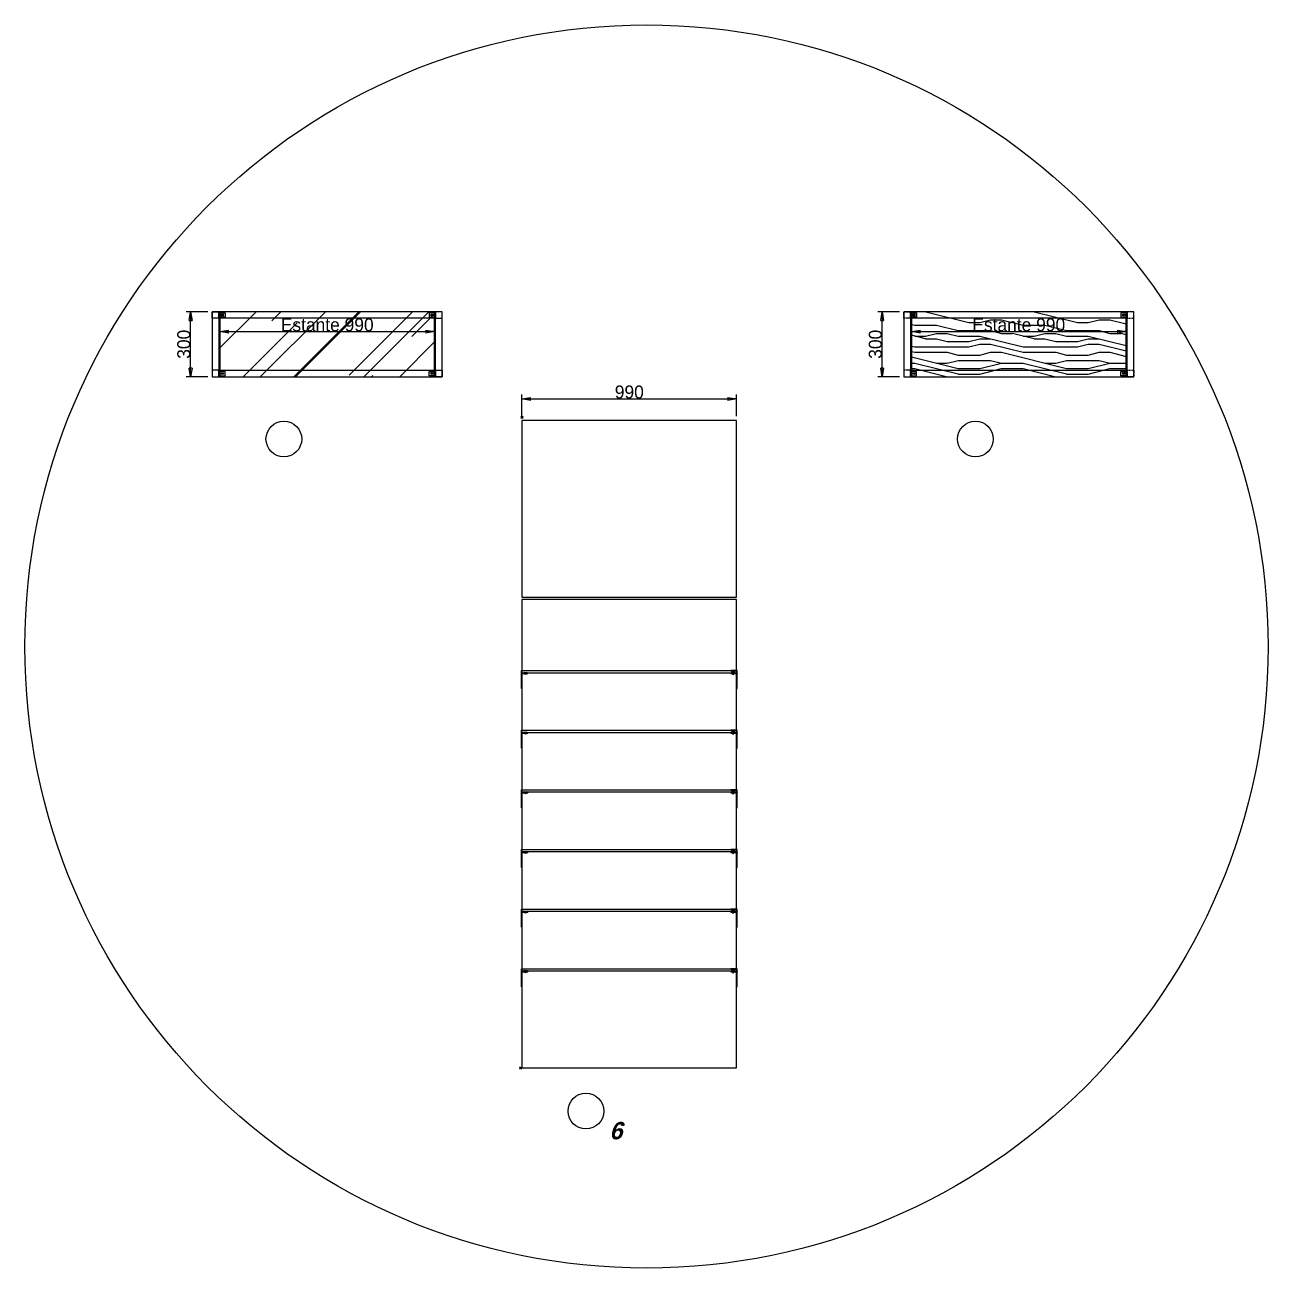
# Paper-space layout 'Jordi B.' of a CAD drawing. Header units: millimetres. Extents: x 23627 to 226976, y -18096 to 223844.
# Drawn here: x 43674 to 49408, y 106966 to 112700 of the extents above; entities that cross this region are included whole.
import ezdxf

# ---------------------------------------------------------------- set-up
doc = ezdxf.new("R2010")
doc.units = ezdxf.units.MM
doc.header["$PDMODE"] = 35
doc.header["$PDSIZE"] = 5
doc.linetypes.add('Discontinua JB', pattern=[0.75, 0.5, -0.25])
doc.layers.add('Bloques Estándar concep', color=7, linetype='Continuous', true_color=0x013e84)
doc.layers.add('Capa estandar', color=7, linetype='Continuous', true_color=0x013e84)
doc.layers.add('Cotas bloques dinámicos PM espacio', color=140, linetype='Continuous')
doc.layers.add('Linea Capa Color 0012 Vermell JB', color=12, linetype='Continuous')
doc.styles.add('Jordi Ava', font='Avant Garde MEdium BT.ttf')
doc.styles.add('Stylus BT JB', font='stylu.ttf', dxfattribs={"oblique": 15})
doc.dimstyles.new('Jordi Ava 2015', dxfattribs={"dimtxt": 60, "dimasz": 40, "dimexe": 20, "dimexo": 20, "dimgap": 0.09, "dimtad": 1, "dimdec": 0, "dimzin": 0, "dimdsep": 46, "dimtxsty": 'Jordi Ava', "dimblk": 'CLOSED', "dimcen": 1.5, "dimclrd": 7, "dimclre": 7, "dimclrt": 256, "dimadec": 0, "dimazin": 0, "dimtfac": 0.05, "dimtdec": 0, "dimtofl": 0, "dimtmove": 0, "dimatfit": 3, "dimldrblk": 'CLOSED', "dimfxl": 90, "dimtolj": 1, "dimtzin": 0, "dimlwd": -1, "dimlwe": -1, "dimarcsym": 0})

# ---------------------------------------------------------------- blocks, each defined once
blk = doc.blocks.new('_Closed')
at = {"color": 0, "linetype": 'ByBlock', "lineweight": -2}
for p, q in [((-1, 0.17), (0, 0)), ((-1, 0.17), (-1, -0.17)), ((0, 0), (-1, -0.17)), ((0, 0), (-1, 0))]:
    blk.add_line(p, q, dxfattribs=at)
blk = doc.blocks.new('*D5154')
at = {"layer": 'Cotas bloques dinámicos PM espacio', "color": 7, "ltscale": 10, "transparency": 16777216}
for p, q in [((45967.1, 110894.7), (45967.1, 110994.7)), ((46007.1, 110974.7), (46917.1, 110974.7)), ((46957.1, 110894.7), (46957.1, 110994.7))]:
    blk.add_line(p, q, dxfattribs=at)
at = {"layer": 'Defpoints', "color": 0, "ltscale": 10, "transparency": 16777216}
for p in [(46957.1, 110974.7), (45967.1, 110874.7), (46957.1, 110874.7)]:
    blk.add_point(p, dxfattribs=at)
at = {"layer": 'Cotas bloques dinámicos PM espacio', "color": 7, "ltscale": 10, "transparency": 16777216, "xscale": 40, "yscale": 40, "zscale": 40, "rotation": 180}
blk.add_blockref('_Closed', (45967.1, 110974.7), dxfattribs=at)
at = {"layer": 'Cotas bloques dinámicos PM espacio', "color": 7, "ltscale": 10, "transparency": 16777216, "xscale": 40, "yscale": 40, "zscale": 40}
blk.add_blockref('_Closed', (46957.1, 110974.7), dxfattribs=at)
at = {"layer": 'Cotas bloques dinámicos PM espacio', "ltscale": 10, "transparency": 16777216, "insert": (46462.1, 111006), "char_height": 60, "attachment_point": 5, "style": 'Jordi Ava'}
blk.add_mtext('\\A1;990', dxfattribs=at)
blk = doc.blocks.new('202410091526')
at = {"layer": 'Capa estandar', "ltscale": 50}
blk.add_line((2.5, 69), (30, 69), dxfattribs=at)
for points in [[(2, 83), (30, 83), (30, 81), (2.5, 81, 0.414214), (2, 80.5), (2, 71, 0.414214), (0, 69), (0, 81, -0.414214)], [(0, 69, -0.414214), (2, 71), (30, 71), (30, 69), (2.5, 69, 0.414214), (2, 68.5), (2, 0), (0, 0)]]:
    blk.add_lwpolyline(points, format="xyb", close=True, dxfattribs=at)
at = {"layer": 'Capa estandar', "ltscale": 10}
blk.add_lwpolyline([(11.5, 74), (26.5, 74), (21.8, 71), (21, 71), (21, 67), (19.5, 63), (18.5, 63), (17, 67), (17, 71), (16.2, 71)], close=True, dxfattribs=at)
blk = doc.blocks.new('*D5177')
at = {"layer": 'Cotas bloques dinámicos PM espacio', "color": 7, "ltscale": 10, "transparency": 16777216}
for p, q in [((44518.8, 111376.6), (44418.8, 111376.6)), ((44438.8, 111116.6), (44438.8, 111336.6)), ((44518.8, 111076.6), (44418.8, 111076.6))]:
    blk.add_line(p, q, dxfattribs=at)
at = {"layer": 'Defpoints', "color": 0, "ltscale": 10, "transparency": 16777216}
for p in [(44438.8, 111376.6), (44538.8, 111376.6), (44538.8, 111076.6)]:
    blk.add_point(p, dxfattribs=at)
at = {"layer": 'Cotas bloques dinámicos PM espacio', "color": 7, "ltscale": 10, "transparency": 16777216, "xscale": 40, "yscale": 40, "zscale": 40}
for p, rotation in [((44438.8, 111376.6), 90), ((44438.8, 111076.6), 270)]:
    blk.add_blockref('_Closed', p, dxfattribs=dict(at, rotation=rotation))
at = {"layer": 'Cotas bloques dinámicos PM espacio', "ltscale": 10, "transparency": 16777216, "insert": (44407.5, 111226.6), "char_height": 60, "attachment_point": 5, "rotation": 90, "style": 'Jordi Ava'}
blk.add_mtext('\\A1;300', dxfattribs=at)
blk = doc.blocks.new('*D5178')
at = {"layer": 'Cotas bloques dinámicos PM espacio', "color": 7, "ltscale": 10, "transparency": 16777216}
for p, q in [((44573.8, 111354.6), (44573.8, 111264.8)), ((45563.8, 111354.6), (45563.8, 111264.8)), ((44613.8, 111284.8), (45523.8, 111284.8))]:
    blk.add_line(p, q, dxfattribs=at)
at = {"layer": 'Defpoints', "color": 0, "ltscale": 10, "transparency": 16777216}
for p in [(44573.8, 111374.6), (45563.8, 111374.6), (45563.8, 111284.8)]:
    blk.add_point(p, dxfattribs=at)
at = {"layer": 'Cotas bloques dinámicos PM espacio', "color": 7, "ltscale": 10, "transparency": 16777216, "xscale": 40, "yscale": 40, "zscale": 40, "rotation": 180}
blk.add_blockref('_Closed', (44573.8, 111284.8), dxfattribs=at)
at = {"layer": 'Cotas bloques dinámicos PM espacio', "color": 7, "ltscale": 10, "transparency": 16777216, "xscale": 40, "yscale": 40, "zscale": 40}
blk.add_blockref('_Closed', (45563.8, 111284.8), dxfattribs=at)
at = {"layer": 'Cotas bloques dinámicos PM espacio', "ltscale": 10, "transparency": 16777216, "insert": (45068.8, 111316.1), "char_height": 60, "attachment_point": 5, "style": 'Jordi Ava'}
blk.add_mtext('\\A1;{\\C140;Estante 990}', dxfattribs=at)
blk = doc.blocks.new('*D5175')
at = {"layer": 'Cotas bloques dinámicos PM espacio', "color": 7, "ltscale": 10, "transparency": 16777216}
for p, q in [((47708.3, 111376.6), (47608.3, 111376.6)), ((47628.3, 111116.6), (47628.3, 111336.6)), ((47708.3, 111076.6), (47608.3, 111076.6))]:
    blk.add_line(p, q, dxfattribs=at)
at = {"layer": 'Defpoints', "color": 0, "ltscale": 10, "transparency": 16777216}
for p in [(47628.3, 111376.6), (47728.3, 111376.6), (47728.3, 111076.6)]:
    blk.add_point(p, dxfattribs=at)
at = {"layer": 'Cotas bloques dinámicos PM espacio', "color": 7, "ltscale": 10, "transparency": 16777216, "xscale": 40, "yscale": 40, "zscale": 40}
for p, rotation in [((47628.3, 111376.6), 90), ((47628.3, 111076.6), 270)]:
    blk.add_blockref('_Closed', p, dxfattribs=dict(at, rotation=rotation))
at = {"layer": 'Cotas bloques dinámicos PM espacio', "ltscale": 10, "transparency": 16777216, "insert": (47597, 111226.6), "char_height": 60, "attachment_point": 5, "rotation": 90, "style": 'Jordi Ava'}
blk.add_mtext('\\A1;300', dxfattribs=at)
blk = doc.blocks.new('*D5176')
at = {"layer": 'Cotas bloques dinámicos PM espacio', "color": 7, "ltscale": 10, "transparency": 16777216}
for p, q in [((47763.3, 111355.9), (47763.3, 111264.8)), ((48753.3, 111356.6), (48753.3, 111264.8)), ((47803.3, 111284.8), (48713.3, 111284.8))]:
    blk.add_line(p, q, dxfattribs=at)
at = {"layer": 'Defpoints', "color": 0, "ltscale": 10, "transparency": 16777216}
for p in [(47763.3, 111375.9), (48753.3, 111376.6), (48753.3, 111284.8)]:
    blk.add_point(p, dxfattribs=at)
at = {"layer": 'Cotas bloques dinámicos PM espacio', "color": 7, "ltscale": 10, "transparency": 16777216, "xscale": 40, "yscale": 40, "zscale": 40, "rotation": 180}
blk.add_blockref('_Closed', (47763.3, 111284.8), dxfattribs=at)
at = {"layer": 'Cotas bloques dinámicos PM espacio', "color": 7, "ltscale": 10, "transparency": 16777216, "xscale": 40, "yscale": 40, "zscale": 40}
blk.add_blockref('_Closed', (48753.3, 111284.8), dxfattribs=at)
at = {"layer": 'Cotas bloques dinámicos PM espacio', "ltscale": 10, "transparency": 16777216, "insert": (48258.3, 111316.1), "char_height": 60, "attachment_point": 5, "style": 'Jordi Ava'}
blk.add_mtext('\\A1;Estante 990', dxfattribs=at)

psp = doc.layouts.new('Jordi B.')

# ---------------------------------------------------------------- hatches: boundary and pattern name
at = {"layer": 'Bloques Estándar concep', "ltscale": 50}
h = psp.add_hatch(dxfattribs=at)
h.set_pattern_fill('AR-RROOF', color=256, scale=10, angle=45, style=0)
h.set_pattern_definition([(45, (126640.5, 134969.7), (215.52615, 574.7364), [3810, -508, 1270, -254]), (45, (126789.6, 135298.37), (-418.48, 59.2697), [762, -83.82, 1524, -190.5]), (45, (126577.65, 135212.16), (813.6112, 1054.28207), [2032, -355.6, 1016, -254])])
h.paths.add_polyline_path([(44578.8, 111076.6), (45558.8, 111076.6), (45563.8, 111081.6), (45563.8, 111374.6), (45561.8, 111376.6), (44578.8, 111376.6), (44573.8, 111371.6), (44573.8, 111081.6)])
h = psp.add_hatch(dxfattribs=at)
h.set_pattern_fill('PANEL', color=256, scale=500, pattern_type=2)
h.set_pattern_definition([(0, (47728.3, 111376.6), (0, 500), [100, -150, 50, -200]), (0, (48078.3, 111389.1), (0, 500), [100, -400]), (0, (48028.3, 111414.1), (0, 500), [50, -450]), (0, (47753.3, 111426.6), (0, 500), [25, -350, 25, -100]), (0, (47928.3, 111451.6), (0, 500), [100, -150, 25, -225]), (0, (47803.3, 111464.1), (0, 500), [75, -425]), (0, (47928.3, 111476.6), (0, 500), [150, -350]), (0, (47778.3, 111489.1), (0, 500), [100, -400]), (0, (47978.3, 111501.6), (0, 500), [250, -250]), (0, (47828.3, 111526.6), (0, 500), [50, -150, 100, -200]), (0, (48178.3, 111539.1), (0, 500), [100, -400]), (0, (48078.3, 111551.6), (0, 500), [50, -450]), (0, (47978.3, 111564.1), (0, 500), [50, -450]), (0, (47728.3, 111576.6), (0, 500), [100, -400]), (0, (47978.3, 111589.1), (0, 500), [100, -400]), (0, (47978.3, 111614.1), (0, 500), [100, -100, 100, -200]), (0, (47878.3, 111639.1), (0, 500), [50, -250, 100, -100]), (0, (47978.3, 111651.6), (0, 500), [150, -350]), (0, (47978.3, 111676.6), (0, 500), [100, -400]), (0, (47778.3, 111689.1), (0, 500), [150, -200, 50, -100]), (0, (47778.3, 111714.1), (0, 500), [250, -250]), (0, (48078.3, 111726.6), (0, 500), [50, -450]), (0, (47928.3, 111739.1), (0, 500), [100, -400]), (0, (47828.3, 111751.6), (0, 500), [50, -200, 50, -200]), (0, (47778.3, 111764.1), (0, 500), [50, -150, 100, -200]), (0, (47878.3, 111776.6), (0, 500), [50, -250, 50, -150]), (0, (47978.3, 111789.1), (0, 500), [150, -350]), (0, (47778.3, 111814.1), (0, 500), [100, -400]), (0, (48028.3, 111826.6), (0, 500), [50, -450]), (0, (48128.3, 111839.1), (0, 500), [50, -450]), (14.036, (48078.3, 111414.11), (500, -2e-08), [51.5, -2010.05]), (14.036, (48128.3, 111526.61), (500, -2e-08), [51.5, -2010.05]), (14.036, (48078.3, 111826.61), (500, -2e-08), [51.5, -2010.05]), (14.036, (47928.3, 111639.11), (500, -2e-08), [51.5, -2010.05]), (14.036, (48028.3, 111714.11), (500, -2e-08), [51.5, -2010.05]), (14.036, (48078.3, 111676.61), (500, -2e-08), [51.5, -2010.05]), (14.036, (47828.3, 111764.11), (500, -2e-08), [51.5, -2010.05]), (14.036, (48028.3, 111739.11), (500, -2e-08), [51.5, -2010.05]), (14.036, (48128.3, 111551.61), (500, -2e-08), [103, -1958.55]), (14.036, (48078.3, 111589.11), (500, -2e-08), [103, -1958.55]), (14.036, (48078.3, 111614.11), (500, -2e-08), [103, -1958.55]), (165.964, (47928.3, 111451.61), (-500, -2e-08), [51.5, -103, 51.5, -1855.553]), (165.964, (47828.3, 111526.61), (-500, -2e-08), [51.5, -2010.05]), (165.964, (47828.3, 111751.61), (-500, -2e-08), [103, -1958.55]), (194.036, (48078.3, 111389.11), (-500, 2e-08), [51.5, -2010.05]), (345.964, (48178.3, 111389.11), (500, 2e-08), [51.5, -2010.05]), (345.964, (48028.3, 111564.11), (500, 2e-08), [51.5, -2010.05]), (345.964, (48128.3, 111651.61), (500, 2e-08), [51.5, -2010.05]), (345.964, (47928.3, 111689.11), (500, 2e-08), [51.5, -2010.05]), (345.964, (47878.3, 111751.61), (500, 2e-08), [51.5, -2010.05]), (345.964, (47928.3, 111776.61), (500, 2e-08), [51.5, -2010.05]), (345.964, (47928.3, 111689.11), (500, 2e-08), [51.5, -2010.05]), (345.964, (48078.3, 111764.11), (500, 2e-08), [206, -1855.55]), (345.964, (47778.3, 111426.61), (500, 2e-08), [206, -1855.55]), (345.964, (47828.3, 111464.11), (500, 2e-08), [206, -1855.55]), (345.964, (47878.3, 111489.11), (500, 2e-08), [51.5, -103, 103, -1804.053]), (345.964, (47878.3, 111526.61), (500, 2e-08), [103, -103, 103, -1752.553]), (345.964, (47828.3, 111576.61), (500, 2e-08), [206, -1855.55]), (345.964, (47778.3, 111614.11), (500, 2e-08), [206, -1855.55]), (345.964, (47778.3, 111639.11), (500, 2e-08), [206, -1855.55]), (345.964, (48128.3, 111789.11), (500, 2e-08), [51.5, -2010.05]), (345.964, (48178.3, 111839.11), (500, 0.0001), [103, -1958.55]), (345.964, (47878.3, 111814.11), (500, 0.0001), [103, -1958.55]), (345.964, (47828.3, 111376.61), (500, 9e-06), [206, -1855.55]), (345.964, (48128.3, 111726.61), (500, 9e-06), [154.5, -1907.05]), (345.964, (48178.3, 111689.11), (500, 9e-06), [309, -1752.55])])
h.paths.add_polyline_path([(47763.3, 111076.6), (48753.3, 111076.6), (48753.3, 111376.6), (47763.3, 111376.6)])

# ---------------------------------------------------------------- linework, layer by layer
for points in [[(44538.8, 111076.6), (45598.7, 111076.6), (45598.7, 111376.6), (44538.8, 111376.6)], [(44538.8, 111376.6), (44568.8, 111376.6), (44568.8, 111346.6), (44538.8, 111346.6)], [(44568.8, 111371.6), (44597.8, 111371.6), (44597.8, 111351.6), (44568.8, 111351.6)], [(44570.8, 111371.6), (44597.8, 111371.6), (44597.8, 111351.6), (44570.8, 111351.6)], [(44578.8, 111076.6), (45558.8, 111076.6), (45563.8, 111081.6), (45563.8, 111374.6), (45561.8, 111376.6), (44578.8, 111376.6), (44573.8, 111371.6), (44573.8, 111081.6)], [(45568.7, 111371.6), (45539.7, 111371.6), (45539.7, 111351.6), (45568.7, 111351.6)], [(45566.7, 111371.6), (45539.7, 111371.6), (45539.7, 111351.6), (45566.7, 111351.6)], [(45598.7, 111376.6), (45568.7, 111376.6), (45568.7, 111346.6), (45598.7, 111346.6)], [(47728.3, 111076.6), (48788.3, 111076.6), (48788.3, 111376.6), (47728.3, 111376.6)], [(47763.3, 111076.6), (48753.3, 111076.6), (48753.3, 111376.6), (47763.3, 111376.6)], [(44568.8, 111106.6), (45568.7, 111106.6), (45568.7, 111346.6), (44568.8, 111346.6)], [(47758.3, 111106.6), (48758.3, 111106.6), (48758.3, 111346.6), (47758.3, 111346.6)], [(44538.8, 111076.6), (44568.8, 111076.6), (44568.8, 111106.6), (44538.8, 111106.6)], [(44568.8, 111081.6), (44597.8, 111081.6), (44597.8, 111101.6), (44568.8, 111101.6)], [(44570.8, 111081.6), (44597.8, 111081.6), (44597.8, 111101.6), (44570.8, 111101.6)], [(45568.7, 111081.6), (45539.7, 111081.6), (45539.7, 111101.6), (45568.7, 111101.6)], [(45566.7, 111081.6), (45539.7, 111081.6), (45539.7, 111101.6), (45566.7, 111101.6)], [(45598.7, 111076.6), (45568.7, 111076.6), (45568.7, 111106.6), (45598.7, 111106.6)]]:
    psp.add_lwpolyline(points, close=True, dxfattribs=at)
at = {"layer": 'Bloques Estándar concep', "linetype": 'Discontinua JB', "ltscale": 10}
for points in [[(47728.3, 111376.6), (47758.3, 111376.6), (47758.3, 111346.6), (47728.3, 111346.6)], [(48788.3, 111376.6), (48758.3, 111376.6), (48758.3, 111346.6), (48788.3, 111346.6)], [(47728.3, 111076.6), (47758.3, 111076.6), (47758.3, 111106.6), (47728.3, 111106.6)], [(48788.3, 111076.6), (48758.3, 111076.6), (48758.3, 111106.6), (48788.3, 111106.6)]]:
    psp.add_lwpolyline(points, close=True, dxfattribs=at)
at = {"layer": 'Bloques Estándar concep', "ltscale": 10}
for points in [[(47758.3, 111371.6), (47787.3, 111371.6), (47787.3, 111351.6), (47758.3, 111351.6)], [(47760.3, 111371.6), (47787.3, 111371.6), (47787.3, 111351.6), (47760.3, 111351.6)], [(48758.3, 111371.6), (48729.3, 111371.6), (48729.3, 111351.6), (48758.3, 111351.6)], [(48756.3, 111371.6), (48729.3, 111371.6), (48729.3, 111351.6), (48756.3, 111351.6)], [(47758.3, 111081.6), (47787.3, 111081.6), (47787.3, 111101.6), (47758.3, 111101.6)], [(47760.3, 111081.6), (47787.3, 111081.6), (47787.3, 111101.6), (47760.3, 111101.6)], [(48758.3, 111081.6), (48729.3, 111081.6), (48729.3, 111101.6), (48758.3, 111101.6)], [(48756.3, 111081.6), (48729.3, 111081.6), (48729.3, 111101.6), (48756.3, 111101.6)]]:
    psp.add_lwpolyline(points, close=True, dxfattribs=at)
at = {"layer": 'Bloques Estándar concep', "ltscale": 50}
for centre, radius in [((44585.3, 111361.6), 4.9), ((44585.3, 111361.6), 2.5), ((44585.3, 111361.6), 2.25), ((45552.2, 111361.6), 4.9), ((45552.2, 111361.6), 2.5), ((45552.2, 111361.6), 2.25), ((47774.8, 111361.6), 4.9), ((47774.8, 111361.6), 2.25), ((48741.8, 111361.6), 4.9), ((48741.8, 111361.6), 2.25), ((44585.3, 111091.6), 4.9), ((44585.3, 111091.6), 2.5), ((44585.3, 111091.6), 2.25), ((45552.2, 111091.6), 4.9), ((45552.2, 111091.6), 2.5), ((45552.2, 111091.6), 2.25), ((47774.8, 111091.6), 4.9), ((47774.8, 111091.6), 2.25), ((48741.8, 111091.6), 4.9), ((48741.8, 111091.6), 2.25)]:
    psp.add_circle(centre, radius, dxfattribs=at)
at = {"layer": 'Bloques Estándar concep', "ltscale": 10}
for centre in [(47774.8, 111361.6), (48741.8, 111361.6), (47774.8, 111091.6), (48741.8, 111091.6)]:
    psp.add_circle(centre, 2.5, dxfattribs=at)
at = {"layer": 'Capa estandar', "ltscale": 10}
for points in [[(45967.1, 110059.7), (46957.1, 110059.7), (46957.1, 110874.7), (45967.1, 110874.7)], [(45967.1, 107889.7), (46957.1, 107889.7), (46957.1, 110049.7), (45967.1, 110049.7)]]:
    psp.add_lwpolyline(points, close=True, dxfattribs=at)
at = {"layer": 'Capa estandar', "ltscale": 50}
for points in [[(45967.1, 109711.7), (46957.1, 109711.7), (46957.1, 109719.7), (45967.1, 109719.7)], [(45967.1, 109436.7), (46957.1, 109436.7), (46957.1, 109444.7), (45967.1, 109444.7)], [(45967.1, 109161.7), (46957.1, 109161.7), (46957.1, 109169.7), (45967.1, 109169.7)], [(45967.1, 108886.7), (46957.1, 108886.7), (46957.1, 108894.7), (45967.1, 108894.7)], [(45967.1, 108611.7), (46957.1, 108611.7), (46957.1, 108619.7), (45967.1, 108619.7)], [(45967.1, 108336.7), (46957.1, 108336.7), (46957.1, 108344.7), (45967.1, 108344.7)]]:
    psp.add_lwpolyline(points, close=True, dxfattribs=at)
for p in [(45967.1, 110889.7), (45961.1, 107889.7)]:
    psp.add_point(p, dxfattribs=at)
at = {"layer": 'Cotas bloques dinámicos PM espacio', "ltscale": 10}
for centre in [(44868.8, 110789.6), (48058.3, 110789.6), (46262.1, 107689.7)]:
    psp.add_circle(centre, 82.4, dxfattribs=at)
at = {"layer": 'Linea Capa Color 0012 Vermell JB', "ltscale": 50}
psp.add_circle((46541.4, 109832.6), 2867.1, dxfattribs=at)

# ---------------------------------------------------------------- block references
at = {"layer": 'Capa estandar'}
for p in [(45964.1, 109638.7), (45964.1, 109363.7), (45964.1, 109088.7), (45964.1, 108813.7), (45964.1, 108538.7), (45964.1, 108263.7)]:
    psp.add_blockref('202410091526', p, dxfattribs=at)
at = {"layer": 'Capa estandar', "xscale": -1}
for p in [(46960.1, 109638.7), (46960.1, 109363.7), (46960.1, 109088.7), (46960.1, 108813.7), (46960.1, 108538.7), (46960.1, 108263.7)]:
    psp.add_blockref('202410091526', p, dxfattribs=at)

# ---------------------------------------------------------------- texts
at = {"layer": 'Cotas bloques dinámicos PM espacio', "ltscale": 10, "insert": (46370.2, 107639.7), "char_height": 80, "width": 102.993, "attachment_point": 1, "style": 'Stylus BT JB'}
psp.add_mtext('{\\fStylus BT|b1|i0|c0|p34;\\C140;6}', dxfattribs=at)

# ---------------------------------------------------------------- dimensions: what is measured, and where the dimension line sits
at = {"layer": 'Cotas bloques dinámicos PM espacio', "ltscale": 10}
for base, p1, p2, picture, middle in [((44438.8, 111376.6), (44538.8, 111076.6), (44538.8, 111376.6), '*D5177', (44407.5, 111226.6)), ((47628.3, 111376.6), (47728.3, 111076.6), (47728.3, 111376.6), '*D5175', (47597, 111226.6))]:
    dim = psp.add_linear_dim(base=base, p1=p1, p2=p2, angle=90, dimstyle='Jordi Ava 2015', dxfattribs=at)
    dim.commit()
    dim.dimension.update_dxf_attribs({"geometry": picture, "text_midpoint": middle})
for base, p1, p2, text, picture, middle in [((45563.8, 111284.8), (44573.8, 111374.6), (45563.8, 111374.6), '{\\C140;Estante <>}', '*D5178', (45068.8, 111316.1)), ((48753.3, 111284.8), (47763.3, 111375.9), (48753.3, 111376.6), 'Estante <>', '*D5176', (48258.3, 111316.1))]:
    dim = psp.add_linear_dim(base=base, p1=p1, p2=p2, text=text, dimstyle='Jordi Ava 2015', dxfattribs=at)
    dim.commit()
    dim.dimension.update_dxf_attribs({"geometry": picture, "text_midpoint": middle})
dim = psp.add_linear_dim(base=(46957.1, 110974.7), p1=(45967.1, 110874.7), p2=(46957.1, 110874.7), dimstyle='Jordi Ava 2015', dxfattribs=at)
dim.commit()
dim.dimension.update_dxf_attribs({"geometry": '*D5154', "text_midpoint": (46462.1, 111006)})

doc.saveas('drawing.dxf')
